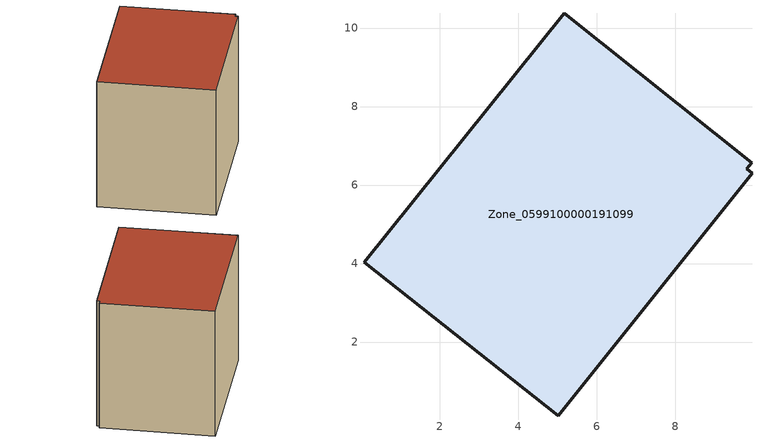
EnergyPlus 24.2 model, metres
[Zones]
Zone_0599100000191099
 floor ground (C_G): 5.17,10.38 9.95,6.57 9.82,6.41 9.95,6.3 5.01,0.12 0.08,4.03 z0.62
 wall outside (C_F): 9.95,6.57 5.17,10.38 0.08,4.03 5.01,0.12 9.95,6.3 9.82,6.41 9.95,6.57 z0.62:8.08
 roof outside (C_R): 5.01,0.12 9.95,6.3 9.82,6.41 9.95,6.57 5.17,10.38 0.08,4.03 z8.08
[BUILDING]
Pand.0599100000191099: North Axis=0; Terrain=City; Loads Convergence Tolerance Value=0.04; Temperature Convergence Tolerance Value=0.4; Solar Distribution=FullExterior; Maximum Number of Warmup Days=25; Minimum Number of Warmup Days=1
[Site:Location]
Rotterdam.The.Hague.AP_ZH_NLD Design_Conditions: Latitude=51.96; Longitude=4.45; Time Zone=1; Elevation=-4.5
[SITE:GROUNDTEMPERATURE:BUILDINGSURFACE]
18, 18, 18, 18, 18, 18, 18, 18, 18, 18, 18, 18
[MATERIAL] Thermal Absorptance=0.9; Solar Absorptance=0.7; Visible Absorptance=0.7
Name | Roughness | Thickness | Conductivity | Density | Specific Heat
G.TC.1965-1974 | MediumSmooth | 0.15 | 0.882353 | 540 | 1210
F.TC.1965-1974 | Rough | 0.3 | 0.697674 | 1920 | 840
R.TC.1965-1974 | MediumRough | 0.2 | 0.232558 | 1500 | 1000
[CONSTRUCTION]
C_G: G.TC.1965-1974
C_F: F.TC.1965-1974
C_R: R.TC.1965-1974
[ZONE]
Zone_0599100000191099: Type=1; Multiplier=1; Ceiling Height=Autocalculate; Volume=Autocalculate; Floor Area=autocalculate; Part of Total Floor Area=Yes
[ZONEINFILTRATION:DESIGNFLOWRATE]
Infil_Zone_0599100000191099: Zone or ZoneList or Space or SpaceList=Zone_0599100000191099; Schedule=AlwaysOn; Design Flow Rate Calculation Method=Flow/Area; Flow Rate per Floor Area=0.003; Constant Term Coefficient=1; Temperature Term Coefficient=0; Velocity Term Coefficient=0; Velocity Squared Term Coefficient=0
[HVACTEMPLATE:ZONE:IDEALLOADSAIRSYSTEM]
Zone_0599100000191099: Maximum Heating Supply Air Temperature=50; Minimum Cooling Supply Air Temperature=13; Maximum Heating Supply Air Humidity Ratio=0.0156; Minimum Cooling Supply Air Humidity Ratio=0.0077; Heating Limit=NoLimit; Cooling Limit=NoLimit; Dehumidification Control Type=ConstantSensibleHeatRatio; Cooling Sensible Heat Ratio=0.7; Dehumidification Setpoint=60; Humidification Control Type=None; Humidification Setpoint=30; Outdoor Air Method=None; Outdoor Air Flow Rate per Person=0.00944; Outdoor Air Flow Rate per Zone Floor Area=0; Outdoor Air Flow Rate per Zone=0; Demand Controlled Ventilation Type=None; Outdoor Air Economizer Type=NoEconomizer; Heat Recovery Type=None; Sensible Heat Recovery Effectiveness=0.7; Latent Heat Recovery Effectiveness=0.65
[ZONECONTROL:THERMOSTAT]
ThermostatControl_Zone_0599100000191099: Zone or ZoneList=Zone_0599100000191099; Control Type Schedule=DualSetpointControlType; Control 1=Thermostat_Zone_0599100000191099; Temperature Difference Between Cutout And Setpoint=0
[THERMOSTATSETPOINT:DUALSETPOINT]
Thermostat_Zone_0599100000191099: Heating Setpoint Temperature Schedule=HeatingSetpoint_Zone_0599100000191099; Cooling Setpoint Temperature Schedule=CoolingSetpoint_Zone_0599100000191099
[SCHEDULE:COMPACT]
HeatingSetpoint_Zone_0599100000191099: Through: 12/31, For: AllDays, Until: 24:00, 21
CoolingSetpoint_Zone_0599100000191099: Through: 12/31, For: AllDays, Until: 24:00, 24
DualSetpointControlType: Through: 12/31, For: AllDays, Until: 24:00, 4
AlwaysOn: Through: 12/31, For: AllDays, Until: 24:00, 1
